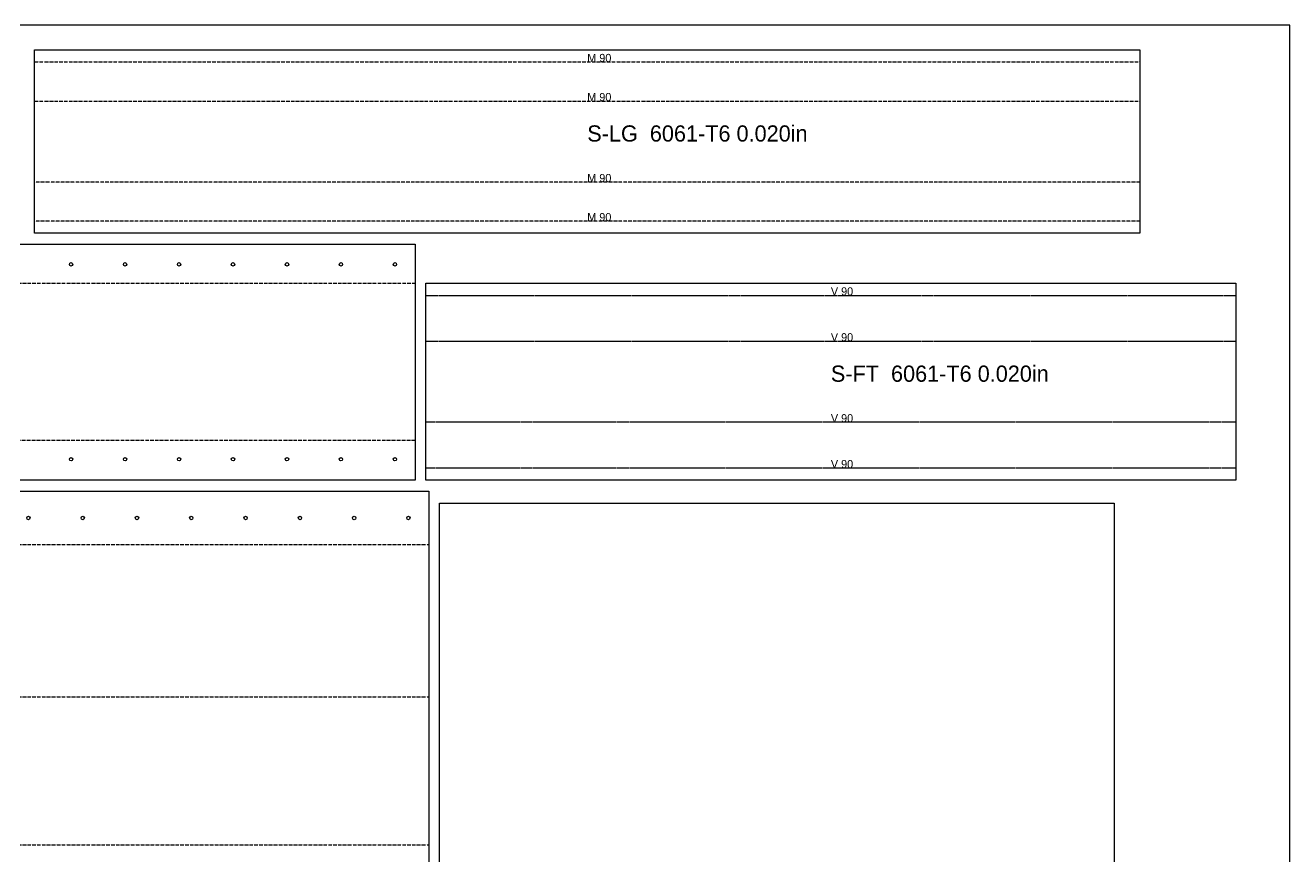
# Model space of a CAD drawing. Header units: millimetres. Extents: x 0 to 2536, y 0 to 1219.
# Drawn here: x 1501 to 2438, y 603 to 1219 of the extents above; entities that cross this region are included whole.
import ezdxf

# ---------------------------------------------------------------- set-up
doc = ezdxf.new("R2010")
doc.units = ezdxf.units.MM
doc.linetypes.add('DASHDOT', pattern=[3.556, 2.54, -0.508, 0, -0.508])
doc.linetypes.add('DASHED', pattern=[1.524, 1.27, -0.254])
for name, color, linetype in [('CUT', 7, 'CONTINUOUS'), ('ETCH', 8, 'CONTINUOUS'), ('HOLE', 6, 'CONTINUOUS'), ('MOUNTAIN', 5, 'DASHDOT'), ('VALLEY', 1, 'DASHED')]:
    doc.layers.add(name, color=color, linetype=linetype)

msp = doc.modelspace()

# ---------------------------------------------------------------- linework, layer by layer
at = {"layer": 'CUT'}
for points in [[(2327, 1064.91), (1508, 1064.91), (1508, 1200.79), (2327, 1200.79), (2327, 1064.91)], [(1790, 1056.91), (1790, 881.95), (0, 881.95), (0, 1056.91), (1790, 1056.91)], [(1798, 1027.83), (2398, 1027.83), (2398, 881.95), (1798, 881.95), (1798, 1027.83)], [(1800, 0), (0, 0), (0, 873.95), (1800, 873.95), (1800, 0)], [(1808, 0), (1808, 864.84), (2308, 864.84), (2308, 0), (1808, 0)]]:
    msp.add_lwpolyline(points, close=True, dxfattribs=at)
at = {"layer": 'ETCH'}
msp.add_lwpolyline([(0, 0), (2438, 0), (2438, 1219), (0, 1219)], close=True, dxfattribs=at)
at = {"layer": 'HOLE'}
for centre in [(1535, 1041.89), (1575, 1041.89), (1615, 1041.89), (1655, 1041.89), (1695, 1041.89), (1735, 1041.89), (1775, 1041.89), (1535, 897.44), (1575, 897.44), (1615, 897.44), (1655, 897.44), (1695, 897.44), (1735, 897.44), (1775, 897.44), (1503.41, 853.95), (1543.64, 853.95), (1583.86, 853.95), (1624.09, 853.95), (1664.32, 853.95), (1704.55, 853.95), (1744.77, 853.95), (1785, 853.95)]:
    msp.add_circle(centre, 1.25, dxfattribs=at)
at = {"layer": 'MOUNTAIN'}
for p, q in [((1508, 1191.82), (2327, 1191.82)), ((1508, 1162.85), (2327, 1162.85)), ((2327, 1102.85), (1508, 1102.85)), ((2327, 1073.88), (1508, 1073.88)), ((0, 1027.98), (1790, 1027.98)), ((1790, 911.4), (0, 911.4)), ((0, 834.24), (1800, 834.24)), ((0, 721.4), (1800, 721.4)), ((0, 611.8), (1800, 611.8))]:
    msp.add_line(p, q, dxfattribs=at)
at = {"layer": 'VALLEY'}
for p, q in [((1798, 1018.86), (2398, 1018.86)), ((1798, 984.89), (2398, 984.89)), ((2398, 924.89), (1798, 924.89)), ((2398, 890.92), (1798, 890.92))]:
    msp.add_line(p, q, dxfattribs=at)

# ---------------------------------------------------------------- texts
at = {"layer": 'ETCH'}
for s, height, p in [('M 90', 6, (1917.5, 1191.82)), ('M 90', 6, (1917.5, 1162.85)), ('S-LG  6061-T6 0.020in', 12, (1917.5, 1132.85)), ('M 90', 6, (1917.5, 1102.85)), ('M 90', 6, (1917.5, 1073.88)), ('V 90', 6, (2098, 1018.86)), ('V 90', 6, (2098, 984.89)), ('S-FT  6061-T6 0.020in', 12, (2098, 954.89)), ('V 90', 6, (2098, 924.89)), ('V 90', 6, (2098, 890.92))]:
    msp.add_text(s, height=height, dxfattribs=at).set_placement(p)

doc.saveas('drawing.dxf')
